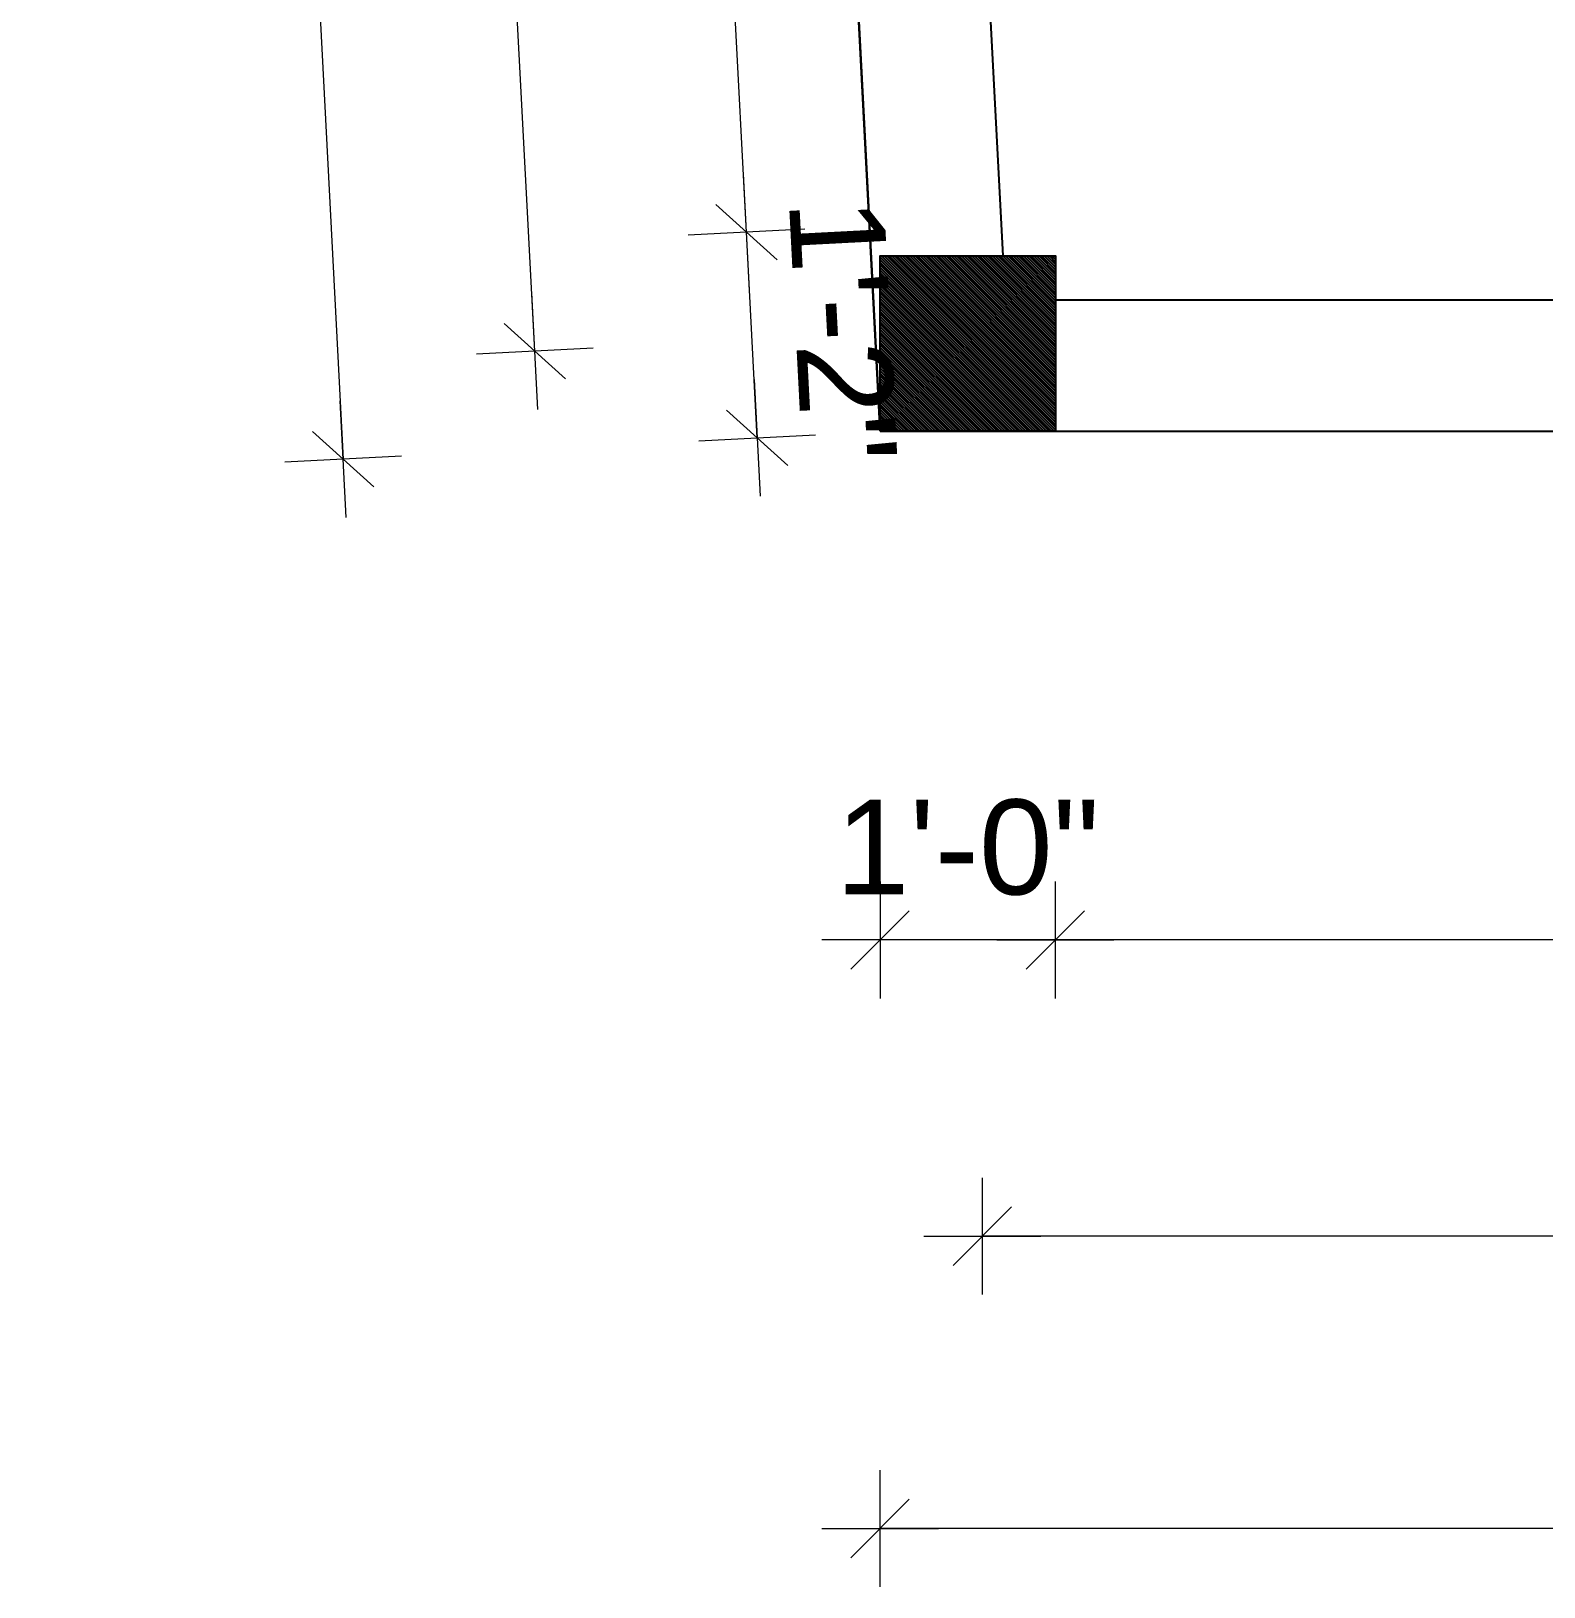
# Model space of a CAD drawing. Header units: inches. Extents: x -14619 to 1971361, y -855114 to -978.
# Drawn here: x -4877.1 to -4773.6, y -6901.1 to -6794.6 of the extents above; entities that cross this region are included whole.
import ezdxf

# ---------------------------------------------------------------- set-up
doc = ezdxf.new("R2010")
doc.units = ezdxf.units.IN
doc.header["$LTSCALE"] = 0.5
doc.header["$MEASUREMENT"] = 0
doc.header["$PDMODE"] = 66
doc.layers.add('DIM', color=180, linetype='Continuous', lineweight=5)
doc.layers.add('Toilet', color=7, linetype='Continuous', lineweight=25)
doc.styles.add('arial', font='arial.ttf')
doc.dimstyles.new('1 96', dxfattribs={"dimtxt": 6.5, "dimasz": 4, "dimexe": 0, "dimexo": 0, "dimgap": 3, "dimtad": 1, "dimdec": 0, "dimzin": 11, "dimdsep": 46, "dimlunit": 3, "dimtxsty": 'arial', "dimblk": 'oblique', "dimcen": 4, "dimse1": 1, "dimse2": 1, "dimclrd": 256, "dimclre": 256, "dimclrt": 256, "dimadec": 0, "dimazin": 0, "dimtfac": 1, "dimtdec": 0, "dimtix": 1, "dimtmove": 0, "dimatfit": 3, "dimldrblk": 'Arrow2', "dimfxl": 1, "dimtolj": 1, "dimtzin": 0, "dimlwd": -1, "dimlwe": 9, "dimarcsym": 0})

# ---------------------------------------------------------------- blocks, each defined once
blk = doc.blocks.new('oblique')
at = {"lineweight": 9}
for p, q in [((0, 1), (0, -1)), ((-0.5, -0.5), (0.5, 0.5)), ((1, 0), (-1, 0))]:
    blk.add_line(p, q, dxfattribs=at)
blk = doc.blocks.new('*D1759')
at = {"layer": 'Defpoints', "color": 0, "transparency": 16777216}
for p in [(-4819.76, -6807.95), (-4828.18, -6808.39), (-4819.03, -6822.02)]:
    blk.add_point(p, dxfattribs=at)
at = {"layer": 'DIM', "transparency": 16777216}
for p, q in [((-4828.18, -6808.39), (-4828.39, -6804.4)), ((-4827.45, -6822.46), (-4828.18, -6808.39)), ((-4827.45, -6822.46), (-4827.24, -6826.45))]:
    blk.add_line(p, q, dxfattribs=at)
at = {"layer": 'DIM', "transparency": 16777216, "xscale": 4, "yscale": 4, "zscale": 4}
for p, rotation in [((-4828.18, -6808.39), 272.9759649461712), ((-4827.45, -6822.46), 92.97596494617123)]:
    blk.add_blockref('oblique', p, dxfattribs=dict(at, rotation=rotation))
at = {"layer": 'DIM', "transparency": 16777216, "insert": (-4821.56, -6815.1), "char_height": 6.5, "attachment_point": 5, "rotation": 272.976, "style": 'arial'}
blk.add_mtext('\\A1;1\'-2"', dxfattribs=at)
blk = doc.blocks.new('_Oblique')
at = {"color": 0, "linetype": 'ByBlock', "lineweight": -2}
blk.add_line((-0.5, -0.5), (0.5, 0.5), dxfattribs=at)
blk = doc.blocks.new('Arrow2')
for p, q in [((-4.103, 0.747), (-3.084, 0)), ((0, 0), (-4.103, 0.747)), ((-3.084, 0), (-4.103, -0.747)), ((-4.103, -0.747), (0, 0))]:
    blk.add_line(p, q)
blk.add_solid([(-4.103, 0.747), (0, 0), (-3.084, 0), (-4.103, -0.747)])
blk = doc.blocks.new('*D1760')
at = {"layer": 'Defpoints', "color": 0, "transparency": 16777216}
for p in [(-4835.3, -6671.46), (-4826.88, -6671.02), (-4819.76, -6807.95)]:
    blk.add_point(p, dxfattribs=at)
at = {"layer": 'DIM', "transparency": 16777216}
blk.add_line((-4828.18, -6808.39), (-4835.3, -6671.46), dxfattribs=at)
at = {"layer": 'DIM', "transparency": 16777216, "xscale": 4, "yscale": 4, "zscale": 4}
for p, rotation in [((-4835.3, -6671.46), 92.97596494612687), ((-4828.18, -6808.39), 272.9759649461269)]:
    blk.add_blockref('oblique', p, dxfattribs=dict(at, rotation=rotation))
at = {"layer": 'DIM', "transparency": 16777216, "insert": (-4825.43, -6739.6), "char_height": 6.5, "attachment_point": 5, "rotation": 272.976, "style": 'arial'}
blk.add_mtext('\\A1;11\'-5"', dxfattribs=at)
blk = doc.blocks.new('*D1764')
at = {"layer": 'Defpoints', "color": 0, "transparency": 16777216}
for p in [(-4819.88, -6664.02), (-4850.52, -6665.61), (-4812.03, -6814.95)]:
    blk.add_point(p, dxfattribs=at)
at = {"layer": 'DIM', "transparency": 16777216}
blk.add_line((-4842.67, -6816.54), (-4850.52, -6665.61), dxfattribs=at)
at = {"layer": 'DIM', "transparency": 16777216, "xscale": 4, "yscale": 4, "zscale": 4}
for p, rotation in [((-4850.52, -6665.61), 92.97596494616825), ((-4842.67, -6816.54), 272.9759649461682)]:
    blk.add_blockref('oblique', p, dxfattribs=dict(at, rotation=rotation))
at = {"layer": 'DIM', "transparency": 16777216, "insert": (-4840.34, -6740.75), "char_height": 6.5, "attachment_point": 5, "rotation": 272.976, "style": 'arial'}
blk.add_mtext('\\A1;12\'-7"', dxfattribs=at)
blk = doc.blocks.new('*D1801')
at = {"layer": 'Defpoints', "color": 0, "transparency": 16777216}
for p in [(-4836.39, -6488.13), (-4819.03, -6822.02), (-4855.79, -6823.93)]:
    blk.add_point(p, dxfattribs=at)
at = {"layer": 'DIM', "transparency": 16777216}
blk.add_line((-4873.15, -6490.04), (-4855.79, -6823.93), dxfattribs=at)
at = {"layer": 'DIM', "transparency": 16777216, "xscale": 4, "yscale": 4, "zscale": 4}
for p, rotation in [((-4873.15, -6490.04), 92.97596494616839), ((-4855.79, -6823.93), 272.9759649461684)]:
    blk.add_blockref('oblique', p, dxfattribs=dict(at, rotation=rotation))
at = {"layer": 'DIM', "transparency": 16777216, "insert": (-4858.16, -6656.66), "char_height": 6.5, "attachment_point": 5, "rotation": 272.976, "style": 'arial'}
blk.add_mtext('\\A1;27\'-10"', dxfattribs=at)
blk = doc.blocks.new('*D1815')
at = {"layer": 'Defpoints', "color": 0, "transparency": 16777216}
for p in [(-4807.03, -6822.02), (-4694.75, -6822.02), (-4807.03, -6856.84)]:
    blk.add_point(p, dxfattribs=at)
at = {"layer": 'DIM', "transparency": 16777216}
blk.add_line((-4694.75, -6856.84), (-4807.03, -6856.84), dxfattribs=at)
at = {"layer": 'DIM', "transparency": 16777216, "xscale": 4, "yscale": 4, "zscale": 4, "rotation": 180}
blk.add_blockref('oblique', (-4807.03, -6856.84), dxfattribs=at)
at = {"layer": 'DIM', "transparency": 16777216, "xscale": 4, "yscale": 4, "zscale": 4}
blk.add_blockref('oblique', (-4694.75, -6856.84), dxfattribs=at)
at = {"layer": 'DIM', "transparency": 16777216, "insert": (-4750.89, -6850.52), "char_height": 6.5, "attachment_point": 5, "style": 'arial'}
blk.add_mtext('\\A1;9\'-4"', dxfattribs=at)
blk = doc.blocks.new('*D1816')
at = {"layer": 'Defpoints', "color": 0, "transparency": 16777216}
for p in [(-4819.03, -6821.95), (-4807.03, -6822.02), (-4819.03, -6856.84)]:
    blk.add_point(p, dxfattribs=at)
at = {"layer": 'DIM', "transparency": 16777216}
for p, q in [((-4819.03, -6856.84), (-4823.03, -6856.84)), ((-4807.03, -6856.84), (-4819.03, -6856.84)), ((-4807.03, -6856.84), (-4803.03, -6856.84))]:
    blk.add_line(p, q, dxfattribs=at)
at = {"layer": 'DIM', "transparency": 16777216, "xscale": 4, "yscale": 4, "zscale": 4}
blk.add_blockref('oblique', (-4819.03, -6856.84), dxfattribs=at)
at = {"layer": 'DIM', "transparency": 16777216, "xscale": 4, "yscale": 4, "zscale": 4, "rotation": 180}
blk.add_blockref('oblique', (-4807.03, -6856.84), dxfattribs=at)
at = {"layer": 'DIM', "transparency": 16777216, "insert": (-4813.03, -6850.52), "char_height": 6.5, "attachment_point": 5, "style": 'arial'}
blk.add_mtext('\\A1;1\'-0"', dxfattribs=at)
blk = doc.blocks.new('*D1819')
at = {"layer": 'Defpoints', "color": 0, "transparency": 16777216}
for p in [(-4812.03, -6814.95), (-4688.75, -6814.95), (-4812.03, -6877.11)]:
    blk.add_point(p, dxfattribs=at)
at = {"layer": 'DIM', "transparency": 16777216}
blk.add_line((-4688.75, -6877.11), (-4812.03, -6877.11), dxfattribs=at)
at = {"layer": 'DIM', "transparency": 16777216, "xscale": 4, "yscale": 4, "zscale": 4, "rotation": 180}
blk.add_blockref('oblique', (-4812.03, -6877.11), dxfattribs=at)
at = {"layer": 'DIM', "transparency": 16777216, "xscale": 4, "yscale": 4, "zscale": 4}
blk.add_blockref('oblique', (-4688.75, -6877.11), dxfattribs=at)
at = {"layer": 'DIM', "transparency": 16777216, "insert": (-4750.39, -6870.79), "char_height": 6.5, "attachment_point": 5, "style": 'arial'}
blk.add_mtext('\\A1;10\'-3"', dxfattribs=at)
blk = doc.blocks.new('*D1820')
at = {"layer": 'Defpoints', "color": 0, "transparency": 16777216}
for p in [(-4819.03, -6822.02), (-4465.62, -6822.02), (-4819.03, -6897.12)]:
    blk.add_point(p, dxfattribs=at)
at = {"layer": 'DIM', "transparency": 16777216}
blk.add_line((-4465.62, -6897.12), (-4819.03, -6897.12), dxfattribs=at)
at = {"layer": 'DIM', "transparency": 16777216, "xscale": 4, "yscale": 4, "zscale": 4, "rotation": 180}
blk.add_blockref('oblique', (-4819.03, -6897.12), dxfattribs=at)
at = {"layer": 'DIM', "transparency": 16777216, "xscale": 4, "yscale": 4, "zscale": 4}
blk.add_blockref('oblique', (-4465.62, -6897.12), dxfattribs=at)
at = {"layer": 'DIM', "transparency": 16777216, "insert": (-4642.32, -6890.8), "char_height": 6.5, "attachment_point": 5, "style": 'arial'}
blk.add_mtext('\\A1;29\'-5"', dxfattribs=at)

msp = doc.modelspace()

# ---------------------------------------------------------------- hatches: boundary and pattern name
h = msp.add_hatch()
h.set_pattern_fill('ANSI31', color=256, angle=90)
h.set_pattern_definition([(135, (-12363.3518, -7432.5092), (-0.0883883476, -0.0883883476), [])])
h.paths.add_polyline_path([(-4819.03, -6810.02), (-4819.03, -6822.02), (-4807.03, -6822.02), (-4807.03, -6810.02)])

# ---------------------------------------------------------------- linework, layer by layer
at = {"layer": 'Toilet'}
for p, q in [((-4819.03, -6822.02), (-4836.39, -6488.13)), ((-4814.85, -6729.02), (-4810.64, -6810.02)), ((-4807.03, -6813.02), (-4694.75, -6813.02)), ((-4819.03, -6822.02), (-4691.75, -6822.02))]:
    msp.add_line(p, q, dxfattribs=at)
msp.add_lwpolyline([(-4796.45, -6490.6), (-4836.39, -6488.13), (-4819.03, -6822.02)], dxfattribs=at)
msp.add_lwpolyline([(-4819.03, -6822.02), (-4819.03, -6810.02), (-4807.03, -6810.02), (-4807.03, -6822.02)], close=True, dxfattribs=at)

# ---------------------------------------------------------------- dimensions: what is measured, and where the dimension line sits
at = {"layer": 'DIM'}
for p1, p2, distance, picture, middle in [((-4836.39, -6488.13), (-4819.03, -6822.02), -36.81, '*D1801', (-4858.16, -6656.66)), ((-4812.03, -6814.95), (-4819.88, -6664.02), 30.68, '*D1764', (-4840.34, -6740.75)), ((-4819.03, -6822.02), (-4819.76, -6807.95), 8.43, '*D1759', (-4821.56, -6815.1))]:
    dim = msp.add_aligned_dim(p1=p1, p2=p2, distance=distance, dimstyle='1 96', dxfattribs=at)
    dim.commit()
    dim.dimension.update_dxf_attribs({"geometry": picture, "text_midpoint": middle})
dim = msp.add_linear_dim(base=(-4835.3, -6671.46), p1=(-4819.76, -6807.95), p2=(-4826.88, -6671.02), angle=272.976, dimstyle='1 96', dxfattribs=at)
dim.commit()
dim.dimension.update_dxf_attribs({"geometry": '*D1760', "text_midpoint": (-4825.43, -6739.6)})
for base, p1, p2, picture, middle in [((-4812.03, -6877.11), (-4688.75, -6814.95), (-4812.03, -6814.95), '*D1819', (-4750.39, -6870.79)), ((-4819.03, -6856.84), (-4807.03, -6822.02), (-4819.03, -6821.95), '*D1816', (-4813.03, -6850.52)), ((-4819.03, -6897.12), (-4465.62, -6822.02), (-4819.03, -6822.02), '*D1820', (-4642.32, -6890.8)), ((-4807.03, -6856.84), (-4694.75, -6822.02), (-4807.03, -6822.02), '*D1815', (-4750.89, -6850.52))]:
    dim = msp.add_linear_dim(base=base, p1=p1, p2=p2, angle=180, dimstyle='1 96', override={"dimtmove": 1}, dxfattribs=at)
    dim.commit()
    dim.dimension.update_dxf_attribs({"geometry": picture, "text_midpoint": middle})

doc.saveas('drawing.dxf')
